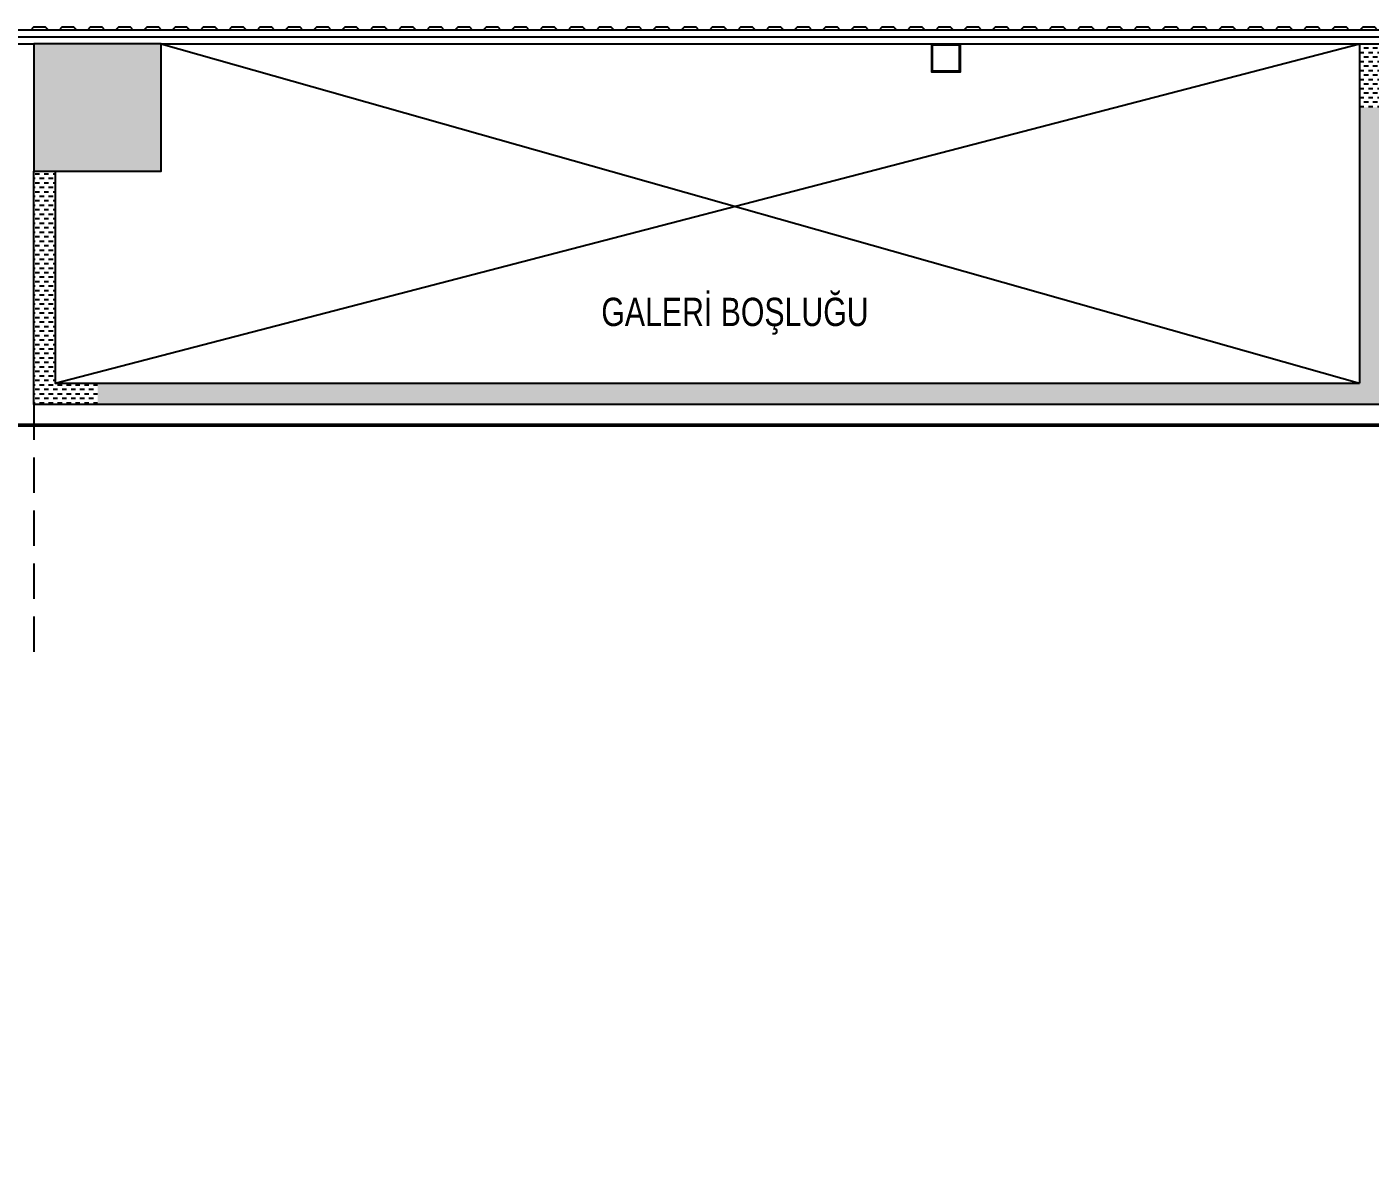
# Model space of a CAD drawing. Header units: centimetres. Extents: x 28733 to 98303, y -2883 to 8555.
# Drawn here: x 87391 to 88341, y 6512 to 7321 of the extents above; entities that cross this region are included whole.
import ezdxf

# ---------------------------------------------------------------- set-up
doc = ezdxf.new("R2010")
doc.units = ezdxf.units.CM
doc.header["$LTSCALE"] = 100
doc.linetypes.add('HIDDEN2', pattern=[0.1875, 0.125, -0.0625])
for name, color, linetype in [('A-ANNO-TEXT', 50, 'Continuous'), ('A-ELEV-03', 251, 'Continuous'), ('A-ELEV-04', 250, 'Continuous'), ('A-WALL', 134, 'Continuous'), ('A-WALL-HTCH', 8, 'Continuous'), ('A-WALL-INSL', 249, 'Continuous'), ('A-WALL-SNWPNL', 200, 'Continuous'), ('A-WALL-STEL', 202, 'Continuous'), ('S-CONC', 5, 'Continuous'), ('S-HTCH', 8, 'Continuous'), ('S-STEL', 3, 'Continuous')]:
    doc.layers.add(name, color=color, linetype=linetype)
doc.layers.add('GEB-BEZUG', color=2, linetype='Continuous', lineweight=50, true_color=0xffff00)
doc.styles.add('Fields_100', font='act_simplex.shx', dxfattribs={"width": 0.8, "height": 20})
doc.linetypes.add('BATTING', pattern='A,0.00254,-2.54,[134,ltypeshp.shx,S=2.54,R=0,X=-2.54,Y=0],-5.08,[134,ltypeshp.shx,S=2.54,R=180,X=2.54,Y=0],-2.54', length=10.16254)
pattern_1 = [(0, (-28157.4476, -0.018), (3.175, 3.175), [3.175, -3.175])]

# ---------------------------------------------------------------- blocks, each defined once
blk = doc.blocks.new('*U74')
at = {"layer": 'A-WALL-SNWPNL'}
blk.add_lwpolyline([(50, 1), (42, 1), (40, -1), (32, -1), (30, 1), (22, 1), (20, -1), (12, -1), (10, 1), (2, 1), (0, -1), (-8, -1), (-10, 1), (-18, 1), (-20, -1), (-28, -1), (-30, 1), (-38, 1), (-40, -1), (-48, -1), (-50, 1)], dxfattribs=at)
blk = doc.blocks.new('*U75')
at = {"layer": 'A-WALL-STEL', "color": 0, "linetype": 'ByBlock', "lineweight": -2, "transparency": 16777216}
for p in [(9900, 0), (10000, 0), (10100, 0), (10200, 0), (10300, 0), (10400, 0), (10500, 0), (10600, 0), (10700, 0), (10800, 0)]:
    blk.add_blockref('*U74', p, dxfattribs=at)

msp = doc.modelspace()

# ---------------------------------------------------------------- hatches: boundary and pattern name
at = {"layer": 'A-WALL-HTCH'}
h = msp.add_hatch(dxfattribs=at)
h.set_pattern_fill('DASH', color=256)
h.set_pattern_definition(pattern_1)
h.paths.add_polyline_path([(88348.36, 7308.59), (88333.36, 7308.59), (88333.36, 7263.62), (88348.36, 7263.62)])
h = msp.add_hatch(dxfattribs=at)
h.set_pattern_fill('DASH', color=256)
h.set_pattern_definition(pattern_1)
h.paths.add_polyline_path([(89140.86, 7068.62), (88348.36, 7068.62), (88348.36, 7263.62), (88333.36, 7263.62), (88333.36, 7068.62), (87440.86, 7068.62), (87440.86, 7053.62), (89140.86, 7053.62)])
h = msp.add_hatch(dxfattribs=at)
h.set_pattern_fill('DASH', color=256)
h.set_pattern_definition(pattern_1)
h.paths.add_polyline_path([(87440.86, 7068.62), (87410.86, 7068.62), (87410.86, 7218.62), (87395.86, 7218.62), (87395.86, 7053.62), (87440.86, 7053.62)])
at = {"layer": 'S-HTCH'}
h = msp.add_hatch(dxfattribs=at)
h.set_pattern_fill('ANSI33', color=256)
h.set_pattern_definition([(45, (74805.67, 5721.585), (-4.490128, 4.490128), []), (45, (74810.16, 5721.585), (-4.490128, 4.490128), [3.175, -1.5875])])
h.paths.add_polyline_path([(90995.86, 1518.62), (91085.86, 1518.62), (91085.86, 1608.62), (90995.86, 1608.62)])
h.paths.add_polyline_path([(90995.86, 7218.62), (91085.86, 7218.62), (91085.86, 7308.62), (90995.86, 7308.62)])
h.paths.add_polyline_path([(89195.86, 1518.62), (89285.86, 1518.62), (89285.86, 1608.62), (89195.86, 1608.62)])
h.paths.add_polyline_path([(85595.86, 1518.62), (85685.86, 1518.62), (85685.86, 1608.62), (85595.86, 1608.62)])
h.paths.add_polyline_path([(89195.86, 7218.62), (89285.86, 7218.62), (89285.86, 7308.62), (89195.86, 7308.62)])
h.paths.add_polyline_path([(85595.86, 7218.62), (85685.86, 7218.62), (85685.86, 7308.62), (85595.86, 7308.62)])
h.paths.add_polyline_path([(90995.86, 3418.62), (91085.86, 3418.62), (91085.86, 3508.62), (90995.86, 3508.62)])
h.paths.add_polyline_path([(90995.86, 5318.62), (91085.86, 5318.62), (91085.86, 5408.62), (90995.86, 5408.62)])
h.paths.add_polyline_path([(89195.86, 3418.62), (89285.86, 3418.62), (89285.86, 3508.62), (89195.86, 3508.62)])
h.paths.add_polyline_path([(85595.86, 3418.62), (85685.86, 3418.62), (85685.86, 3508.62), (85595.86, 3508.62)])
h.paths.add_polyline_path([(89195.86, 5318.62), (89285.86, 5318.62), (89285.86, 5408.62), (89195.86, 5408.62)])
h.paths.add_polyline_path([(85595.86, 5318.62), (85685.86, 5318.62), (85685.86, 5408.62), (85595.86, 5408.62)])
h.paths.add_polyline_path([(96395.86, 3418.62), (96485.86, 3418.62), (96485.86, 3508.62), (96395.86, 3508.62)])
h.paths.add_polyline_path([(96395.86, 5318.62), (96485.86, 5318.62), (96485.86, 5408.62), (96395.86, 5408.62)])
h.paths.add_polyline_path([(94595.86, 3418.62), (94685.86, 3418.62), (94685.86, 3508.62), (94595.86, 3508.62)])
h.paths.add_polyline_path([(94595.86, 5318.62), (94685.86, 5318.62), (94685.86, 5408.62), (94595.86, 5408.62)])
h.paths.add_polyline_path([(92795.86, 3418.62), (92885.86, 3418.62), (92885.86, 3508.62), (92795.86, 3508.62)])
h.paths.add_polyline_path([(92795.86, 5318.62), (92885.86, 5318.62), (92885.86, 5408.62), (92795.86, 5408.62)])
h.paths.add_polyline_path([(89095.86, 3418.62), (89185.86, 3418.62), (89185.86, 3508.62), (89095.86, 3508.62)])
h.paths.add_polyline_path([(89095.86, 5318.62), (89185.86, 5318.62), (89185.86, 5408.62), (89095.86, 5408.62)])
h.paths.add_polyline_path([(87395.86, 3418.62), (87485.86, 3418.62), (87485.86, 3508.62), (87395.86, 3508.62)])
h.paths.add_polyline_path([(87395.86, 5318.62), (87485.86, 5318.62), (87485.86, 5408.62), (87395.86, 5408.62)])
h.paths.add_polyline_path([(83795.86, 3418.62), (83885.86, 3418.62), (83885.86, 3508.62), (83795.86, 3508.62)])
h.paths.add_polyline_path([(83795.86, 5318.62), (83885.86, 5318.62), (83885.86, 5408.62), (83795.86, 5408.62)])
h.paths.add_polyline_path([(81995.86, 3418.62), (82085.86, 3418.62), (82085.86, 3508.62), (81995.86, 3508.62)])
h.paths.add_polyline_path([(81995.86, 5318.62), (82085.86, 5318.62), (82085.86, 5408.62), (81995.86, 5408.62)])
h.paths.add_polyline_path([(80195.86, 3418.62), (80285.86, 3418.62), (80285.86, 3508.62), (80195.86, 3508.62)])
h.paths.add_polyline_path([(80195.86, 5318.62), (80285.86, 5318.62), (80285.86, 5408.62), (80195.86, 5408.62)])
h.paths.add_polyline_path([(98195.86, 5318.62), (98285.86, 5318.62), (98285.86, 5408.62), (98195.86, 5408.62)])
h.paths.add_polyline_path([(98195.86, 3418.62), (98285.86, 3418.62), (98285.86, 3508.62), (98195.86, 3508.62)])
h.paths.add_polyline_path([(98195.86, 1518.62), (98285.86, 1518.62), (98285.86, 1608.62), (98195.86, 1608.62)])
h.paths.add_polyline_path([(96395.86, 1518.62), (96485.86, 1518.62), (96485.86, 1608.62), (96395.86, 1608.62)])
h.paths.add_polyline_path([(94595.86, 1518.62), (94685.86, 1518.62), (94685.86, 1608.62), (94595.86, 1608.62)])
h.paths.add_polyline_path([(92795.86, 1518.62), (92885.86, 1518.62), (92885.86, 1608.62), (92795.86, 1608.62)])
h.paths.add_polyline_path([(89095.86, 1518.62), (89185.86, 1518.62), (89185.86, 1608.62), (89095.86, 1608.62)])
h.paths.add_polyline_path([(87395.86, 1518.62), (87485.86, 1518.62), (87485.86, 1608.62), (87395.86, 1608.62)])
h.paths.add_polyline_path([(83795.86, 1518.62), (83885.86, 1518.62), (83885.86, 1608.62), (83795.86, 1608.62)])
h.paths.add_polyline_path([(81995.86, 1518.62), (82085.86, 1518.62), (82085.86, 1608.62), (81995.86, 1608.62)])
h.paths.add_polyline_path([(80195.86, 1518.62), (80285.86, 1518.62), (80285.86, 1608.62), (80195.86, 1608.62)])
h.paths.add_polyline_path([(98195.86, 7218.62), (98285.86, 7218.62), (98285.86, 7308.62), (98195.86, 7308.62)])
h.paths.add_polyline_path([(96395.86, 7218.62), (96485.86, 7218.62), (96485.86, 7308.62), (96395.86, 7308.62)])
h.paths.add_polyline_path([(94595.86, 7218.62), (94685.86, 7218.62), (94685.86, 7308.62), (94595.86, 7308.62)])
h.paths.add_polyline_path([(92795.86, 7218.62), (92885.86, 7218.62), (92885.86, 7308.62), (92795.86, 7308.62)])
h.paths.add_polyline_path([(89095.86, 7218.62), (89185.86, 7218.62), (89185.86, 7308.62), (89095.86, 7308.62)])
h.paths.add_polyline_path([(87395.86, 7218.62), (87485.86, 7218.62), (87485.86, 7308.62), (87395.86, 7308.62)])
h.paths.add_polyline_path([(83795.86, 7218.62), (83885.86, 7218.62), (83885.86, 7308.62), (83795.86, 7308.62)])
h.paths.add_polyline_path([(81995.86, 7218.62), (82085.86, 7218.62), (82085.86, 7308.62), (81995.86, 7308.62)])
h.paths.add_polyline_path([(80195.86, 7218.62), (80285.86, 7218.62), (80285.86, 7308.62), (80195.86, 7308.62)])

# ---------------------------------------------------------------- linework, layer by layer
at = {"layer": 'A-ELEV-03'}
msp.add_lwpolyline([(86915.86, 7318.59), (88540.86, 7318.59)], dxfattribs=at)
at = {"layer": 'A-ELEV-04'}
for p, q in [((87410.86, 7068.62), (88333.36, 7308.62)), ((87485.86, 7308.62), (88333.36, 7068.62))]:
    msp.add_line(p, q, dxfattribs=at)
at = {"layer": 'A-ELEV-04', "linetype": 'HIDDEN2', "ltscale": 2}
msp.add_line((87395.86, 7053.62), (87395.86, 6878.62), dxfattribs=at)
at = {"layer": 'A-WALL'}
for p, q in [((88333.36, 7308.59), (88333.36, 7068.62)), ((87395.86, 7053.62), (87395.86, 7218.62)), ((90148.36, 7053.62), (87395.86, 7053.62))]:
    msp.add_line(p, q, dxfattribs=at)
msp.add_lwpolyline([(87410.86, 7218.62), (87410.86, 7068.62), (88333.36, 7068.62)], dxfattribs=at)
at = {"layer": 'A-WALL-INSL', "linetype": 'BATTING', "ltscale": 0.005}
msp.add_lwpolyline([(86915.86, 7313.59), (90515.86, 7313.59)], dxfattribs=at)
at = {"layer": 'A-WALL-SNWPNL'}
for p, q in [((86915.86, 7308.59), (87395.86, 7308.59)), ((87485.86, 7308.59), (88540.86, 7308.59))]:
    msp.add_line(p, q, dxfattribs=at)
at = {"layer": 'GEB-BEZUG'}
msp.add_line((86949.69, 7039.01), (88449.31, 7039.01), dxfattribs=at)
at = {"layer": 'S-CONC'}
msp.add_lwpolyline([(87395.86, 7218.62), (87485.86, 7218.62), (87485.86, 7308.62), (87395.86, 7308.62)], close=True, dxfattribs=at)
at = {"layer": 'S-STEL', "elevation": 0}
for points in [[(88030.86, 7308.59), (88050.86, 7308.59), (88050.86, 7288.59), (88030.86, 7288.59)], [(88031.46, 7307.99), (88050.26, 7307.99), (88050.26, 7289.19), (88031.46, 7289.19)]]:
    msp.add_lwpolyline(points, close=True, dxfattribs=at)

# ---------------------------------------------------------------- block references
at = {"layer": 'A-WALL-STEL', "rotation": 180}
msp.add_blockref('*U75', (98235.86, 7319.59), dxfattribs=at)

# ---------------------------------------------------------------- texts
at = {"layer": 'A-ANNO-TEXT', "insert": (87891.65, 7129.07), "char_height": 20, "attachment_point": 2, "style": 'Fields_100'}
msp.add_mtext_dynamic_manual_height_columns('GALERİ BOŞLUĞU', width=436.6649, gutter_width=100, heights=[0], dxfattribs=at)

doc.saveas('drawing.dxf')
